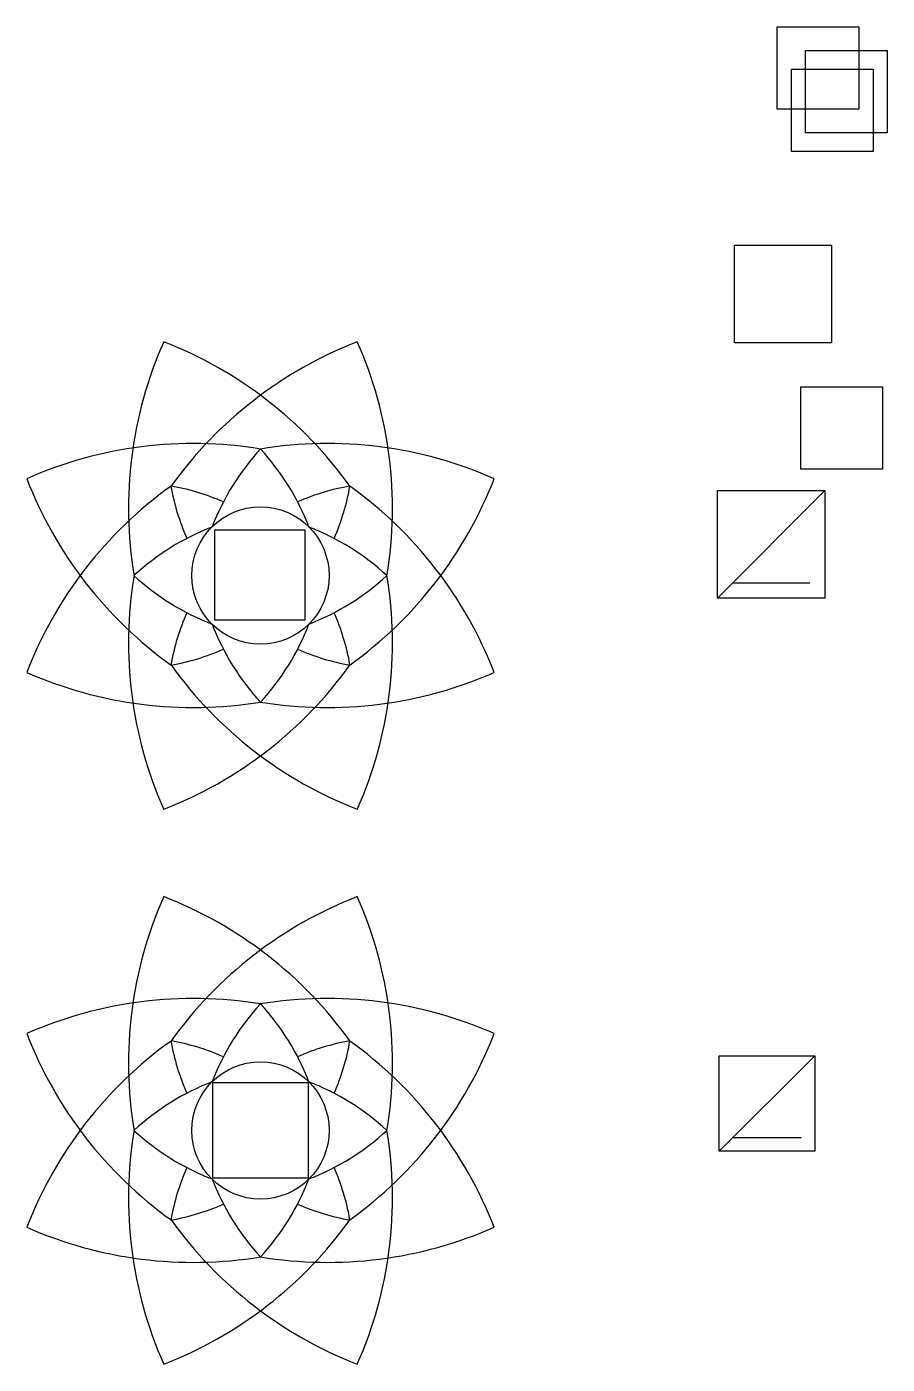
# Model space of a CAD drawing. Header units: inches. Extents: x 4 to 105, y -59 to 97.
import ezdxf

# ---------------------------------------------------------------- set-up
doc = ezdxf.new("R2010")
doc.units = ezdxf.units.IN
doc.header["$MEASUREMENT"] = 0
picture_1 = doc.add_image_def('image1.jpg', size_in_pixel=(512, 512))
picture_2 = doc.add_image_def('image2.jpg', size_in_pixel=(372, 375))

msp = doc.modelspace()

# ---------------------------------------------------------------- linework, layer by layer
for p, q in [((97.35, 42.46), (84.82, 29.93)), ((86.57, 31.71), (95.57, 31.71)), ((96.16, -23.41), (85.02, -34.55)), ((86.57, -32.96), (94.57, -32.96))]:
    msp.add_line(p, q)
at = {"color": 2}
msp.add_circle((31.53, 32.56), 8, dxfattribs=at)
msp.add_circle((31.53, -32.12), 8)
for centre, radius, start, end in [((64.32, 40.37), 48.17, 156.1955, 189.3308), ((2.83, 14.89), 48.17, 35.6692, 68.8045), ((60.24, 14.89), 48.17, 111.1955, 144.3308), ((-1.25, 40.37), 48.17, 350.6692, 23.8045), ((23.72, -0.23), 48.17, 80.6692, 113.8045), ((52.84, 27.75), 28.92, 137.4448, 158.7836), ((39.34, -0.23), 48.17, 66.1955, 99.3308), ((10.23, 27.75), 28.92, 21.2164, 42.5552), ((49.19, 61.26), 48.17, 201.1955, 234.3308), ((13.87, 61.26), 48.17, 305.6692, 338.8045), ((49.19, 3.85), 48.17, 125.6692, 158.8045), ((46.21, 47.29), 25.48, 189.7309, 204.0982), ((16.8, 17.87), 25.48, 65.9018, 80.2691), ((46.27, 17.87), 25.48, 99.7309, 114.0982), ((16.85, 47.29), 25.48, 335.9018, 350.2691), ((13.87, 3.85), 48.17, 21.1955, 54.3308), ((36.34, 11.25), 28.92, 111.2164, 132.5552), ((26.72, 11.25), 28.92, 47.4448, 68.7836), ((64.32, 24.74), 48.17, 170.6692, 203.8045), ((36.34, 53.86), 28.92, 227.4448, 248.7836), ((26.72, 53.86), 28.92, 291.2164, 312.5552), ((-1.25, 24.74), 48.17, 336.1955, 9.3308), ((46.21, 17.82), 25.48, 155.9018, 170.2691), ((16.85, 17.82), 25.48, 9.7309, 24.0982), ((52.84, 37.36), 28.92, 201.2164, 222.5552), ((10.23, 37.36), 28.92, 317.4448, 338.7836), ((16.8, 47.24), 25.48, 279.7309, 294.0982), ((46.27, 47.24), 25.48, 245.9018, 260.2691), ((2.83, 50.22), 48.17, 291.1955, 324.3308), ((60.24, 50.22), 48.17, 215.6692, 248.8045), ((23.72, 65.34), 48.17, 246.1955, 279.3308), ((39.34, 65.34), 48.17, 260.6692, 293.8045)]:
    msp.add_arc(centre, radius, start, end, dxfattribs=at)
for centre, radius, start, end in [((64.32, -24.31), 48.17, 156.1955, 189.3308), ((2.83, -49.78), 48.17, 35.6692, 68.8045), ((60.24, -49.78), 48.17, 111.1955, 144.3308), ((-1.25, -24.31), 48.17, 350.6692, 23.8045), ((23.72, -64.91), 48.17, 80.6692, 113.8045), ((39.34, -64.91), 48.17, 66.1955, 99.3308), ((52.84, -36.93), 28.92, 137.4448, 158.7836), ((10.23, -36.93), 28.92, 21.2164, 42.5552), ((49.19, -3.41), 48.17, 201.1955, 234.3308), ((49.19, -60.83), 48.17, 125.6692, 158.8045), ((46.21, -17.38), 25.48, 189.7309, 204.0982), ((16.8, -46.8), 25.48, 65.9018, 80.2691), ((46.27, -46.8), 25.48, 99.7309, 114.0982), ((16.85, -17.38), 25.48, 335.9018, 350.2691), ((13.87, -3.41), 48.17, 305.6692, 338.8045), ((13.87, -60.83), 48.17, 21.1955, 54.3308), ((36.34, -53.42), 28.92, 111.2164, 132.5552), ((26.72, -53.42), 28.92, 47.4448, 68.7836), ((64.32, -39.93), 48.17, 170.6692, 203.8045), ((36.34, -10.82), 28.92, 227.4448, 248.7836), ((26.72, -10.82), 28.92, 291.2164, 312.5552), ((-1.25, -39.93), 48.17, 336.1955, 9.3308), ((46.21, -46.86), 25.48, 155.9018, 170.2691), ((16.85, -46.86), 25.48, 9.7309, 24.0982), ((52.84, -27.31), 28.92, 201.2164, 222.5552), ((10.23, -27.31), 28.92, 317.4448, 338.7836), ((16.8, -17.44), 25.48, 279.7309, 294.0982), ((46.27, -17.44), 25.48, 245.9018, 260.2691), ((23.72, 0.67), 48.17, 246.1955, 279.3308), ((2.83, -14.46), 48.17, 291.1955, 324.3308), ((60.24, -14.46), 48.17, 215.6692, 248.8045), ((39.34, 0.67), 48.17, 260.6692, 293.8045)]:
    msp.add_arc(centre, radius, start, end)

# ---------------------------------------------------------------- pictures from other files: only their frames are drawn
image = msp.add_image(picture_2, insert=(91.79, 86.93), size_in_units=(9.52, 9.6))
image.dxf.flags = 7
image = msp.add_image(picture_2, insert=(95.1, 84.17), size_in_units=(9.52, 9.6))
image.dxf.flags = 7
image = msp.add_image(picture_2, insert=(93.45, 81.97), size_in_units=(9.52, 9.6))
image.dxf.flags = 7
image = msp.add_image(picture_2, insert=(86.8, 59.66), size_in_units=(11.31, 11.4))
image.dxf.flags = 7
image = msp.add_image(picture_2, insert=(94.55, 44.97), size_in_units=(9.52, 9.6))
image.dxf.flags = 7
image = msp.add_image(picture_1, insert=(84.82, 29.93), size_in_units=(12.53, 12.53))
image.dxf.flags = 7
image = msp.add_image(picture_2, insert=(26.22, 27.34), size_in_units=(10.47, 10.56), dxfattribs=at)
image.dxf.flags = 7
image = msp.add_image(picture_1, insert=(85.02, -34.55), size_in_units=(11.14, 11.14))
image.dxf.flags = 7
image = msp.add_image(picture_1, insert=(25.96, -37.69), size_in_units=(11.14, 11.14))
image.dxf.flags = 15

doc.saveas('drawing.dxf')
